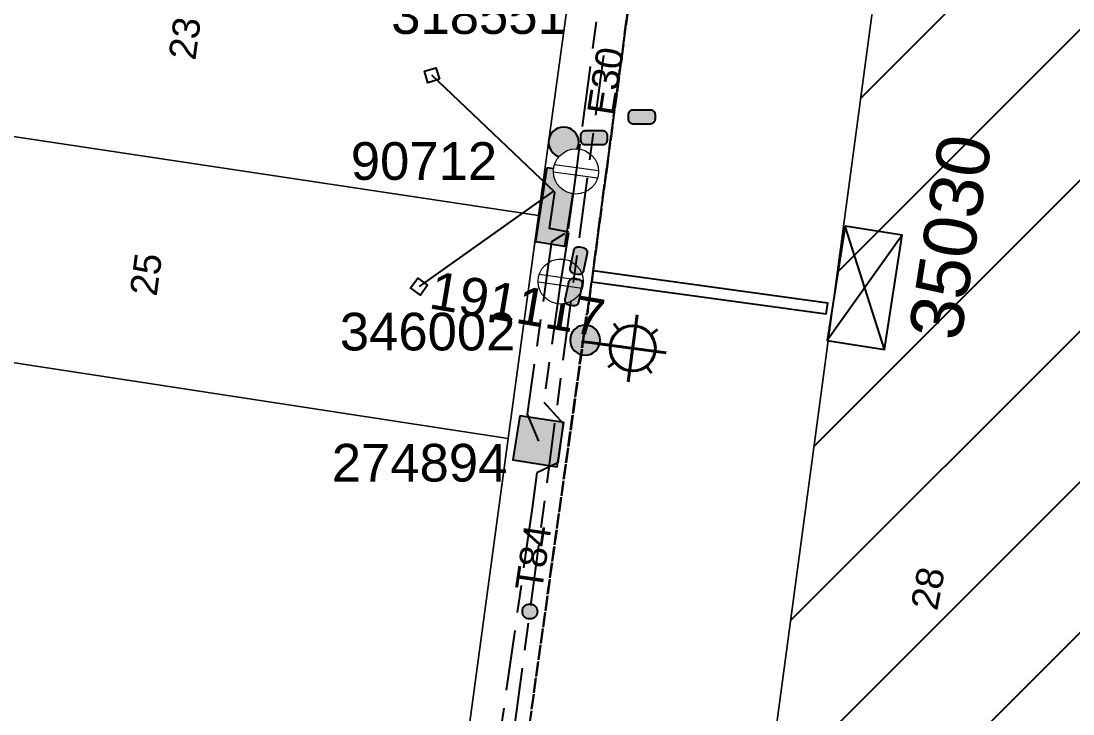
# Model space of a CAD drawing. Header units: metres. Extents: x 307881 to 309377, y 6244646 to 6245709.
# Drawn here: x 308409.3 to 308479.1, y 6245084.2 to 6245130.1 of the extents above; entities that cross this region are included whole.
import ezdxf
from ezdxf.enums import TextEntityAlignment as Align

# ---------------------------------------------------------------- set-up
doc = ezdxf.new("R2010")
doc.units = ezdxf.units.M
doc.linetypes.add('Cable Exist OH', pattern=[1, 1, 0])
doc.linetypes.add('Cable Exist UG', pattern=[8.2, 4, -1.2, 1.8, -1.2])
doc.layers.get('0').update_dxf_attribs({"color": 6})
for name, color, linetype in [('_User Miscellaneous1', 7, 'Continuous'), ('_User Miscellaneous7', 7, 'Continuous'), ('_User Miscellaneous9', 7, 'Continuous'), ('Duct_SP_NEW', 2, 'Continuous'), ('Equip_HV_EXT', 7, 'Continuous'), ('Equip_LV_EXT', 7, 'Continuous'), ('Equip_SP_HV_NEW', 2, 'Continuous'), ('Equip_SP_SL_EXT', 7, 'Continuous'), ('Mains_HV_EXT', 7, 'Continuous'), ('Mains_LV_EXT', 7, 'Continuous'), ('Mains_LV_SL_EXT', 7, 'Continuous'), ('Mains_SL_EXT', 7, 'Continuous'), ('Services_SP_EXT', 7, 'Continuous'), ('SupportsOH_SP_TR_HV_LV_SL_EXT', 7, 'Continuous'), ('SupportsUG_SP_LV_EXT', 7, 'Continuous'), ('SupportsUG_SP_LV_SL_EXT', 7, 'Continuous')]:
    doc.layers.add(name, color=color, linetype=linetype)
for name, color, linetype, lineweight in [('Cadastre Buildings_SP_EXT', 9, 'Continuous', 5), ('Cadastre Land Parcels_SP_EXT', 9, 'Continuous', 5), ('Cadastre Roads_SP_EXT', 9, 'Continuous', 5)]:
    doc.layers.add(name, color=color, linetype=linetype, lineweight=lineweight)
doc.styles.add('COLUMN_LABEL', font='arial.ttf')
doc.styles.add('iecARIAL', font='arial.ttf', dxfattribs={"height": 2})
doc.styles.add('POLE_LABEL', font='arial.ttf')
doc.styles.get("Standard").update_dxf_attribs({"font": 'arial.ttf'})

# ---------------------------------------------------------------- blocks, each defined once
blk = doc.blocks.new('COLUMN_EXT')
blk.add_hatch(color=256).paths.add_polyline_path([(-1.485, 1.485), (-1.485, -1.485), (1.485, -1.485), (1.485, 1.485)])
blk.add_lwpolyline([(-1.485, -1.485), (1.485, -1.485), (1.485, 1.485), (-1.485, 1.485)], close=True)
for tag, height, style, flags, p in [('ASSET_NUM', 2.5, 'COLUMN_LABEL', 8, (2, 2)), ('STRUCTURE_PLANT_NUMBER', 0.2, 'POLE_LABEL', 9, (1.813, 0.031)), ('STREET_CODE', 0.2, 'COLUMN_LABEL', 9, (1.813, -0.2))]:
    blk.add_attdef(tag, text='', height=height, dxfattribs=dict(style=style, flags=flags)).set_placement(p, align=Align.MIDDLE_LEFT)
at = {"flags": 9}
for tag, p in [('OWNED_BY', (1.813, -0.6)), ('STATE', (1.813, -0.8)), ('COLUMN_TYPE', (1.813, -0.4)), ('USAGE', (1.813, -1)), ('LEGEND', (1.813, -1.2)), ('LOCATION', (1.813, -1.4)), ('STREETNAME', (1.813, -1.6)), ('SUBURB', (1.813, -1.8)), ('NOTES', (1.813, -2))]:
    blk.add_attdef(tag, text='', height=0.2, dxfattribs=at).set_placement(p, align=Align.MIDDLE_LEFT)
at = {"flags": 1}
blk.add_attdef('Z', (1.813, -2.351), '', height=0.2, dxfattribs=at)
blk = doc.blocks.new('PILLAR_EXT')
blk.add_hatch(color=256).paths.add_polyline_path([(-2.475, 0.99), (-2.475, -0.99), (2.475, -0.99), (2.475, 0.99)])
blk.add_lwpolyline([(-2.475, -0.99), (2.475, -0.99), (2.475, 0.99), (-2.475, 0.99)], close=True)
at = {"style": 'iecARIAL', "flags": 8}
blk.add_attdef('ASSET_NUM', (1.5, 3.5), '', height=2.5, dxfattribs=at)
for tag, p, flags in [('OWNED_BY', (0, -0.2), 9), ('STATE', (0, -0.4), 9), ('SUPPORT_TYPE', (0, -0.6), 9), ('USAGE', (0, -0.8), 9), ('LEGEND', (0, -1), 9), ('LOCATION', (0, -1.2), 9), ('NOTES', (0, -1.4), 9), ('STREETNAME', (0, -1.8), 9), ('SUBURB', (0, -2), 1), ('PARENT', (0, -1.6), 9)]:
    blk.add_attdef(tag, p, '', height=0.2, dxfattribs=dict(flags=flags))
blk = doc.blocks.new('*U76')
at = {"lineweight": 40}
for p, q in [((3.707, 1.768), (3.102, -2.691)), ((2.155, 1.18), (2.496, 0.732)), ((5.046, 0.788), (4.598, 0.447)), ((0, 0), (1.922, -0.261)), ((1.175, -0.159), (5.634, -0.764)), ((1.764, -1.711), (2.211, -1.37)), ((4.654, -2.102), (4.313, -1.655))]:
    blk.add_line(p, q, dxfattribs=at)
blk.add_circle((3.405, -0.461), 1.5, dxfattribs=at)
at = {"color": 7, "style": 'iecARIAL', "flags": 8}
blk.add_attdef('ASSET_NUM', (1.5, 1.5), '', height=2.5, dxfattribs=at)
for tag, p, height, flags in [('CONSTRUCTED_VOLTAGE', (0.981, -0.653), 0.2, 9), ('CONTROL_TYPE', (0.981, -0.853), 0.2, 9), ('LANTERN_PURPOSE', (0.981, -1.053), 0.2, 9), ('LANTERN_TYPE', (0.981, -1.253), 0.2, 9), ('NO_PHASES', (0.981, -1.453), 0.2, 9), ('LNUMBER', (2.181, -3.253), 2.5, 8), ('OPERATING_VOLTAGE', (0.981, -1.653), 0.2, 9), ('ORIENTATION', (0.981, -1.853), 0.2, 9), ('OWNED_BY', (0.981, -2.053), 0.2, 9), ('STATE', (0.981, -2.253), 0.2, 9), ('CEXIST', (0.981, -2.653), 0.2, 9), ('CNEW', (0.981, -2.853), 0.2, 9), ('USAGE', (0.981, -2.453), 0.2, 9), ('CNUMBER', (0.981, -3.053), 0.2, 9), ('CREMOVE', (0.981, -3.253), 0.2, 9), ('CREPLACE', (0.981, -3.453), 0.2, 9), ('LKINGHEIGHT', (0.981, -3.653), 0.2, 9), ('LBRACKET', (0.981, -3.853), 0.2, 9), ('LBRACKETVOCAB', (0.981, -4.053), 0.2, 9), ('LCATEGORY', (0.981, -4.253), 0.2, 9), ('LCHARGE1', (0.981, -4.453), 0.2, 9), ('LCHARGE1PERCENT', (0.981, -4.653), 0.2, 9), ('LCHARGE2', (0.981, -4.853), 0.2, 9), ('LCHARGE2PERCENT', (0.981, -5.053), 0.2, 9), ('LCHARGE3', (0.981, -5.253), 0.2, 9), ('LCHARGE3PERCENT', (0.981, -5.453), 0.2, 9), ('LEXIST', (0.981, -5.653), 0.2, 9), ('LLAMP', (0.981, -5.853), 0.2, 9), ('LLAMPVOCAB', (0.981, -6.053), 0.2, 9), ('LMAST', (0.981, -6.253), 0.2, 9), ('LMASTVOCAB', (0.981, -6.453), 0.2, 9), ('LNEW', (0.981, -6.653), 0.2, 9), ('LANTNUMBER', (0.981, -6.853), 0.2, 9), ('LOUTREACH', (0.981, -7.253), 0.2, 9), ('LOUTREACHVOCAB', (0.981, -7.453), 0.2, 9), ('LRATECODE', (0.981, -7.653), 0.2, 9), ('LREMOVE', (0.981, -7.853), 0.2, 9), ('LREPLACE', (0.981, -8.053), 0.2, 9), ('LTYPE', (0.981, -8.253), 0.2, 9), ('LTYPEVOCAB', (0.981, -8.453), 0.2, 9), ('STREETNAME', (0.981, -9.253), 0.2, 9), ('LEGEND', (0.981, -8.653), 0.2, 9), ('LOCATION', (0.981, -8.853), 0.2, 9), ('NOTES', (0.981, -9.053), 0.2, 9), ('SUBURB', (0.981, -9.453), 0.2, 1)]:
    blk.add_attdef(tag, p, '', height=height, dxfattribs=dict(flags=flags))
blk = doc.blocks.new('CCP_EXT')
at = {"flags": 9}
for tag, p in [('USAGE', (0, -1.2)), ('LEGEND', (0, -1.4)), ('STATE', (0, -1.8)), ('LIFE_SUPPORT', (0, -1.6)), ('NOTES', (0, -2))]:
    blk.add_attdef(tag, text='', height=0.2, dxfattribs=at).set_placement(p, align=Align.MIDDLE_LEFT)
blk.add_wipeout([(0, 0.566), (0.566, 0), (0, -0.566), (-0.566, 0)])
blk.add_lwpolyline([(-0.566, 0), (0, 0.566), (0.566, 0), (0, -0.566), (-0.566, 0)])
at = {"flags": 1}
blk.add_attdef('Z', (0, 0), '', height=0.2, dxfattribs=at)
at = {"flags": 9}
for tag, p in [('CCP_TYPE', (0, 0)), ('OPERATING_VOLTAGE', (0, -0.6)), ('ORIENTATION', (0, -0.8)), ('CONSTRUCTED_VOLTAGE', (0, -0.2)), ('NO_PHASES', (0, -0.4)), ('OWNED_BY', (0, -1))]:
    blk.add_attdef(tag, text='', height=0.2, dxfattribs=at).set_placement(p, align=Align.MIDDLE_LEFT)
blk = doc.blocks.new('POLE_EXT')
blk.add_hatch(color=256).paths.add_polyline_path([(-1, 0, 1), (1, 0, 1)])
blk.add_lwpolyline([(-1, 0, 1), (1, 0, 1)], format="xyb", close=True)
for tag, height, flags, p in [('pNumber', 2.5, 8, (-17.84, 2.067)), ('OWNED_BY', 0.2, 9, (1.355, -0.4)), ('SPECIAL_USE', 0.2, 9, (1.355, -0.8)), ('PARENT', 0.2, 9, (1.355, -0.6)), ('cLV', 0.2, 9, (1.355, -1.4)), ('STATE', 0.2, 9, (1.355, -1)), ('USAGE', 0.2, 9, (1.355, -1.2)), ('cHV', 0.2, 9, (1.355, -2)), ('hDepth', 0.2, 9, (1.355, -1.6)), ('hDia', 0.2, 9, (1.355, -1.8)), ('LBRACKET', 0.2, 9, (1.355, -2.2)), ('LExisting', 0.2, 9, (1.355, -2.4)), ('LANTNUMBER', 0.2, 9, (1.355, -2.6)), ('LOther', 0.2, 9, (1.355, -2.8)), ('cLinedev', 0.2, 9, (1.355, -3.4)), ('LRemove', 0.2, 9, (1.355, -3)), ('LEGEND', 0.2, 9, (1.355, -3.2)), ('pExisting', 0.2, 9, (1.355, -3.8)), ('LOCATION', 0.2, 9, (1.355, -3.6)), ('PFNUMBER', 0.2, 9, (1.355, -4)), ('NEWPFNUMBER', 0.2, 9, (1.355, -4.2)), ('pFooting', 0.2, 9, (1.355, -4.4)), ('pNew', 0.2, 9, (1.355, -4.6)), ('pRelocate', 0.2, 9, (1.355, -5)), ('pRemove', 0.2, 9, (1.355, -5.2)), ('pReplace', 0.2, 9, (1.355, -5.4)), ('pStay', 0.2, 9, (1.355, -5.6)), ('cspan', 0.2, 9, (1.355, -6)), ('STREETNAME', 0.2, 9, (1.355, -6.2)), ('pType', 0.2, 9, (1.355, -5.8)), ('SUBURB', 0.2, 9, (1.355, -6.4)), ('OPERATED_BY', 0.2, 9, (1.355, -7.014)), ('NOTES', 0.2, 9, (1.355, -6.6)), ('MAINTAINED_BY', 0.2, 9, (1.355, -6.814))]:
    blk.add_attdef(tag, text='', height=height, dxfattribs=dict(flags=flags)).set_placement(p, align=Align.MIDDLE_LEFT)
at = {"style": 'POLE_LABEL'}
for tag, height, flags, p in [('ASSET_NUM', 2.5, 8, (2, 2)), ('STRUCTURE_PLANT_NUMBER', 0.2, 9, (1.355, 0.028)), ('STREET_CODE', 0.2, 9, (1.355, -0.2))]:
    blk.add_attdef(tag, text='', height=height, dxfattribs=dict(at, flags=flags)).set_placement(p, align=Align.MIDDLE_LEFT)
at = {"flags": 1}
blk.add_attdef('Z', (1.355, -7.328), '', height=0.2, dxfattribs=at)
blk = doc.blocks.new('LV_UG_LINKS_CLOSED_EXT')
blk.add_wipeout([(-1.056, 1.057), (-1.18, 0.916), (-1.286, 0.761), (-1.371, 0.594), (-1.435, 0.417), (-1.476, 0.234), (-1.493, 0.047), (-1.487, -0.14), (-1.458, -0.326), (-1.406, -0.506), (-1.331, -0.678), (-1.236, -0.839), (-1.121, -0.988), (-0.988, -1.12), (-0.84, -1.235), (-0.679, -1.331), (-0.506, -1.406), (-0.326, -1.458), (-0.141, -1.487), (0.047, -1.493), (0.233, -1.476), (0.416, -1.435), (0.593, -1.371), (0.76, -1.286), (0.915, -1.181), (1.056, -1.057), (1.18, -0.916), (1.286, -0.761), (1.371, -0.594), (1.435, -0.417), (1.476, -0.234), (1.493, -0.047), (1.487, 0.14), (1.458, 0.326), (1.406, 0.506), (1.331, 0.678), (1.236, 0.839), (1.121, 0.988), (0.988, 1.12), (0.84, 1.235), (0.679, 1.331), (0.506, 1.406), (0.326, 1.458), (0.141, 1.487), (-0.047, 1.493), (-0.233, 1.476), (-0.416, 1.435), (-0.593, 1.371), (-0.76, 1.286), (-0.915, 1.181)])
at = {"lineweight": 20}
for p, q in [((-0.25, -1.479), (-0.25, 1.479)), ((0.25, -1.479), (0.25, 1.479))]:
    blk.add_line(p, q, dxfattribs=at)
blk.add_circle((0, 0), 1.5, dxfattribs=at)
at = {"flags": 9}
for tag, p in [('ACTUAL_STATUS', (0, 0)), ('OPERATING_VOLTAGE', (0, -0.6)), ('ORIENTATION', (0, -0.8)), ('CONSTRUCTED_VOLTAGE', (0, -0.2)), ('NO_PHASES', (0, -0.4)), ('STATE', (0, -1)), ('SWITCH_TYPE', (0, -1.2)), ('USAGE', (0, -1.4)), ('NOTES', (0, -1.6))]:
    blk.add_attdef(tag, text='', height=0.2, dxfattribs=at).set_placement(p, align=Align.MIDDLE_LEFT)
at = {"flags": 1}
blk.add_attdef('Z', (0, 0), '', height=0.2, dxfattribs=at)
blk = doc.blocks.new('CONNECTOR_NODE_EXT')
h = blk.add_hatch(color=256)
edge = h.paths.add_edge_path()
edge.add_arc((0, 0), 0.5, 0, 360)
blk.add_circle((0, 0), 0.5)
at = {"flags": 1}
blk.add_attdef('Z', (0, 0), '', height=0.2, dxfattribs=at)
at = {"flags": 9}
for tag, p in [('CONNECTOR_TYPE', (0, 0)), ('OPERATING_VOLTAGE', (0, -0.6)), ('ORIENTATION', (0, -0.8)), ('CONSTRUCTED_VOLTAGE', (0, -0.2)), ('NO_PHASES', (0, -0.4)), ('SUBTYPE', (0, -1)), ('USAGE', (0, -1.2)), ('NOTES', (0, -1.4))]:
    blk.add_attdef(tag, text='', height=0.2, dxfattribs=at).set_placement(p, align=Align.MIDDLE_LEFT)
blk = doc.blocks.new('SUB_PADMOUNT_NEW')
for p, q in [((-3.84, 1.92), (3.84, -1.92)), ((3.84, 1.92), (-3.84, -1.92))]:
    blk.add_line(p, q)
blk.add_lwpolyline([(-3.84, -1.92), (3.84, -1.92), (3.84, 1.92), (-3.84, 1.92)], close=True)
for tag, height, flags, p in [('ASSET_NUM', 2.5, 8, (2, 2)), ('STREET_CODE', 0.2, 9, (1.5, 0)), ('OPERATING_VOLTAGE', 0.2, 9, (1.5, -0.4)), ('ORIENTATION', 0.2, 9, (1.5, -0.6)), ('OWNED_BY', 0.2, 9, (1.5, -0.8)), ('NO_PHASES', 0.2, 9, (1.5, -0.2)), ('OPERATED_BY', 0.2, 9, (1.5, -1)), ('CONSTRUCTED_VOLTAGE', 0.2, 9, (1.5, -1.4)), ('MAINTAINED_BY', 0.2, 9, (1.5, -1.2)), ('SECONDARY_VOLTAGE', 0.2, 9, (1.5, -1.6)), ('STATE', 0.2, 9, (1.5, -1.8)), ('PARENT', 0.2, 9, (1.5, -2)), ('SUBSTATION_TYPE', 0.2, 9, (1.5, -2.2)), ('SUBURB', 0.2, 9, (1.5, -2.8)), ('USAGE', 0.2, 9, (1.5, -2.4)), ('LEGEND', 0.2, 9, (1.5, -2.6)), ('STREETNAME', 0.2, 9, (1.5, -3)), ('LOCATION', 0.2, 9, (1.5, -3.2)), ('NOTES', 0.2, 9, (1.5, -3.4)), ('Z', 0.2, 1, (1.5, -3.6))]:
    blk.add_attdef(tag, text='', height=height, dxfattribs=dict(flags=flags)).set_placement(p, align=Align.MIDDLE_LEFT)
blk = doc.blocks.new('HV_STJ_NEW')
blk.add_hatch(color=256).paths.add_polyline_path([(0.906, 0.131, 0.414214), (0.586, 0.451), (-0.586, 0.451, 0.414214), (-0.906, 0.131), (-0.906, -0.131, 0.414214), (-0.586, -0.451), (0.586, -0.451, 0.414214), (0.906, -0.131)])
blk.add_lwpolyline([(-0.906, 0.131), (-0.906, -0.131, 0.414214), (-0.586, -0.451), (0.586, -0.451, 0.414214), (0.906, -0.131), (0.906, 0.131, 0.414214), (0.586, 0.451), (-0.586, 0.451, 0.414214)], format="xyb", close=True)
for tag, flags, p in [('ORIENTATION', 9, (1.5, 0)), ('OWNED_BY', 9, (1.5, -0.8)), ('USAGE', 9, (1.5, -0.2)), ('LEGEND', 9, (1.5, -0.4)), ('NOTES', 9, (1.5, -0.6)), ('TYPE', 9, (1.5, -1.4)), ('OPERATED_BY', 9, (1.5, -1)), ('MAINTAINED_BY', 9, (1.5, -1.2)), ('OPERATING_VOLTAGE', 9, (1.5, -1.6)), ('CONSTRUCTED_VOLTAGE', 9, (1.5, -1.8)), ('NUMBER_OF_PHASES', 9, (1.5, -2)), ('Z', 1, (1.5, -2.2))]:
    blk.add_attdef(tag, text='', height=0.2, dxfattribs=dict(flags=flags)).set_placement(p, align=Align.MIDDLE_LEFT)

msp = doc.modelspace()

# ---------------------------------------------------------------- hatches: boundary and pattern name
at = {"layer": '_User Miscellaneous1'}
h = msp.add_hatch(dxfattribs=at)
h.set_pattern_fill('JIS_WOOD', scale=10, style=0)
h.paths.add_polyline_path([(308499.654, 6245022.346), (308501.291, 6245034.442), (308502.952, 6245046.565), (308504.571, 6245058.572), (308506.186, 6245070.474), (308507.803, 6245082.481), (308511.415, 6245109.22), (308513.395, 6245123.956), (308515.529, 6245139.408), (308517.482, 6245153.547), (308469.821, 6245160.142), (308467.83, 6245145.562), (308465.78, 6245130.528), (308463.787, 6245115.695), (308461.833, 6245101.183), (308460.193, 6245089.012), (308457.003, 6245065.341), (308456.196, 6245059.342), (308452.502, 6245031.637), (308450.558, 6245016.839), (308498.059, 6245010.546)])

# ---------------------------------------------------------------- linework, layer by layer
at = {"layer": 'Cadastre Buildings_SP_EXT', "linetype": 'Continuous'}
msp.add_lwpolyline([(308441.647, 6245102.446), (308398.317, 6245109.078), (308396.19, 6245093.978), (308394.1, 6245079.117), (308437.559, 6245072.428), (308439.579, 6245087.228), (308441.647, 6245102.446)], close=True, dxfattribs=at)
at = {"layer": 'Cadastre Land Parcels_SP_EXT', "linetype": 'Continuous'}
for points in [[(308499.654, 6245022.346), (308501.291, 6245034.442), (308502.952, 6245046.565), (308504.571, 6245058.572), (308506.186, 6245070.474), (308507.803, 6245082.481), (308511.415, 6245109.22), (308513.395, 6245123.956), (308515.529, 6245139.408), (308517.482, 6245153.547), (308469.821, 6245160.142), (308467.83, 6245145.562), (308465.78, 6245130.528), (308463.787, 6245115.695), (308461.833, 6245101.183), (308460.193, 6245089.012), (308457.003, 6245065.341), (308456.196, 6245059.342), (308452.502, 6245031.637), (308450.558, 6245016.839), (308498.059, 6245010.546), (308499.654, 6245022.346)], [(308445.675, 6245132.042), (308363.122, 6245144.134), (308361.722, 6245129.545), (308443.661, 6245117.244), (308445.675, 6245132.042)], [(308443.661, 6245117.244), (308361.722, 6245129.545), (308360.568, 6245114.593), (308381.679, 6245111.509), (308398.317, 6245109.078), (308441.647, 6245102.446), (308443.661, 6245117.244)]]:
    msp.add_lwpolyline(points, close=True, dxfattribs=at)
at = {"layer": 'Duct_SP_NEW'}
msp.add_lwpolyline([(308447.193, 6245112.84), (308462.746, 6245110.721), (308462.858, 6245111.422), (308447.272, 6245113.566)], close=True, dxfattribs=at)
at = {"layer": 'Mains_SL_EXT', "linetype": 'Cable Exist OH'}
msp.add_lwpolyline([(308440.006, 6245061.615), (308446.848, 6245110.725)], dxfattribs=at)

# ---------------------------------------------------------------- block references
at = {"layer": '_User Miscellaneous1', "color": 7}
ref = msp.add_blockref('SUB_PADMOUNT_NEW', (308465.298, 6245112.437), dxfattribs=dict(at, rotation=261.0997307570887))
ref.add_attrib('ASSET_NUM', '35030', dxfattribs={"layer": '0', "height": 3.5, "rotation": 81.09973}).set_placement((308469.919, 6245109.113), align=Align.MIDDLE_LEFT)
at = {"layer": 'Equip_HV_EXT'}
msp.add_blockref('CONNECTOR_NODE_EXT', (308443.078, 6245090.976), dxfattribs=at)
at = {"layer": 'Equip_SP_HV_NEW'}
msp.add_blockref('HV_STJ_NEW', (308450.503, 6245123.78), dxfattribs=at)
at = {"layer": 'Equip_SP_SL_EXT'}
ref = msp.add_blockref('*U76', (308446.499, 6245108.89), dxfattribs=at)
ref.add_attrib('ASSET_NUM', '191117', dxfattribs={"layer": '_User Miscellaneous7', "height": 2.5, "rotation": 350.40533, "style": 'iecARIAL'}).set_placement((308447.999, 6245110.39), align=Align.MIDDLE_RIGHT)
at = {"layer": 'SupportsOH_SP_TR_HV_LV_SL_EXT'}
ref = msp.add_blockref('POLE_EXT', (308446.743, 6245108.971), dxfattribs=at)
ref.add_attrib('ASSET_NUM', '346002', dxfattribs={"layer": '_User Miscellaneous9', "height": 2.5, "style": 'POLE_LABEL'}).set_placement((308442.119, 6245109.538), align=Align.MIDDLE_RIGHT)
at = {"layer": 'SupportsUG_SP_LV_EXT'}
ref = msp.add_blockref('PILLAR_EXT', (308444.802, 6245117.811), dxfattribs=dict(at, rotation=261.141935707923))
ref.add_attrib('ASSET_NUM', '90712', dxfattribs={"layer": '_User Miscellaneous9', "height": 2.5, "style": 'iecARIAL'}).set_placement((308440.904, 6245120.854), align=Align.MIDDLE_RIGHT)
at = {"layer": 'SupportsUG_SP_LV_SL_EXT'}
ref = msp.add_blockref('COLUMN_EXT', (308443.646, 6245102.264), dxfattribs=dict(at, rotation=261.1419357079224))
ref.add_attrib('ASSET_NUM', '274894', dxfattribs={"layer": '_User Miscellaneous9', "height": 2.5, "style": 'COLUMN_LABEL'}).set_placement((308441.585, 6245102.092), align=Align.TOP_RIGHT)

# ---------------------------------------------------------------- texts
at = {"layer": '_User Miscellaneous7'}
for s, rotation, p in [('E30', 81.10354, (308448.635, 6245123.808)), ('T84', 81.56803, (308443.872, 6245092.267))]:
    msp.add_text(s, height=1.8, rotation=rotation, dxfattribs=at).set_placement(p)
at = {"layer": 'Cadastre Land Parcels_SP_EXT'}
for s, rotation, p in [('23', 82.29285, (308420.875, 6245127.484)), ('25', 82.28067, (308418.302, 6245111.829)), ('28', 79.44025, (308470.107, 6245090.967))]:
    msp.add_text(s, height=1.8, rotation=rotation, dxfattribs=at).set_placement(p)

# ---------------------------------------------------------------- next in the draw order: block references
at = {"layer": 'Services_SP_EXT'}
for p, rotation in [((308436.575, 6245126.547), 151.4951106509259), ((308435.723, 6245112.525), 189.0257103871496)]:
    msp.add_blockref('CCP_EXT', p, dxfattribs=dict(at, rotation=rotation))

# ---------------------------------------------------------------- next in the draw order: block references
for p, rotation in [((308436.575, 6245126.547), 151.4951106509259), ((308435.723, 6245112.525), 189.0257103871496)]:
    msp.add_blockref('CCP_EXT', p, dxfattribs=dict(at, rotation=rotation))

# ---------------------------------------------------------------- next in the draw order: linework, layer by layer
at = {"layer": 'Cadastre Roads_SP_EXT', "linetype": 'Continuous'}
msp.add_lwpolyline([(308445.675, 6245132.042), (308443.661, 6245117.244), (308441.647, 6245102.446), (308439.579, 6245087.228), (308437.559, 6245072.428), (308436.249, 6245062.812), (308444.573, 6245061.365), (308456.196, 6245059.342), (308457.003, 6245065.341), (308460.193, 6245089.012), (308461.833, 6245101.183), (308463.787, 6245115.695), (308465.78, 6245130.528)], dxfattribs=at)

# ---------------------------------------------------------------- next in the draw order: block references
at = {"layer": 'SupportsOH_SP_TR_HV_LV_SL_EXT'}
ref = msp.add_blockref('POLE_EXT', (308445.319, 6245122.102), dxfattribs=at)
ref.add_attrib('ASSET_NUM', '318551', dxfattribs={"layer": '_User Miscellaneous9', "height": 2.5, "style": 'POLE_LABEL'}).set_placement((308445.528, 6245130.535), align=Align.MIDDLE_RIGHT)

# ---------------------------------------------------------------- next in the draw order: block references
at = {"layer": 'Equip_LV_EXT'}
for p, rotation in [((308446.138, 6245120.159), 82.2701217312609), ((308445.121, 6245112.862), 81.93579237576522)]:
    msp.add_blockref('LV_UG_LINKS_CLOSED_EXT', p, dxfattribs=dict(at, rotation=rotation))

# ---------------------------------------------------------------- next in the draw order: linework, layer by layer
at = {"layer": 'Mains_HV_EXT', "linetype": 'Cable Exist UG'}
msp.add_lwpolyline([(308447.956, 6245127.861), (308441.067, 6245075.915), (308436.926, 6245075.038)], dxfattribs=at)
at = {"layer": 'Mains_LV_EXT', "linetype": 'Cable Exist UG'}
for points in [[(308450.18, 6245146.734), (308449.289, 6245143.368), (308446.163, 6245120.339), (308445.587, 6245116.084)], [(308445.649, 6245116.098), (308445.089, 6245112.669), (308443.995, 6245104.859), (308445.294, 6245103.452), (308444.937, 6245100.828), (308443.529, 6245100.167), (308443.228, 6245097.838), (308440.17, 6245076.308), (308436.741, 6245075.547), (308434.949, 6245074.651)]]:
    msp.add_lwpolyline(points, dxfattribs=at)
at = {"layer": 'Mains_LV_EXT', "linetype": 'Cable Exist OH'}
msp.add_lwpolyline([(308434.897, 6245020.801), (308440.006, 6245061.615), (308446.888, 6245110.704), (308451.006, 6245141.582)], dxfattribs=at)
at = {"layer": 'Mains_LV_SL_EXT', "linetype": 'Cable Exist UG'}
msp.add_lwpolyline([(308445.383, 6245116.027), (308444.503, 6245115.498), (308442.903, 6245104.051), (308443.646, 6245102.264)], dxfattribs=at)
at = {"layer": 'Mains_SL_EXT', "linetype": 'Cable Exist OH'}
msp.add_lwpolyline([(308451.037, 6245141.695), (308446.893, 6245110.726)], dxfattribs=at)
at = {"layer": 'Services_SP_EXT'}
for points in [[(308444.723, 6245118.778), (308436.575, 6245126.547)], [(308444.662, 6245118.878), (308435.723, 6245112.525)], [(308445.671, 6245116.126), (308444.387, 6245116.367), (308444.723, 6245118.778)]]:
    msp.add_lwpolyline(points, dxfattribs=at)

# ---------------------------------------------------------------- next in the draw order: block references
at = {"layer": '_User Miscellaneous1', "xscale": -1, "rotation": 258.9014456021127}
for p in [(308446.315, 6245114.244), (308445.985, 6245112.161)]:
    msp.add_blockref('HV_STJ_NEW', p, dxfattribs=at)
at = {"layer": 'Equip_SP_HV_NEW'}
msp.add_blockref('HV_STJ_NEW', (308447.333, 6245122.397), dxfattribs=at)

doc.saveas('drawing.dxf')
